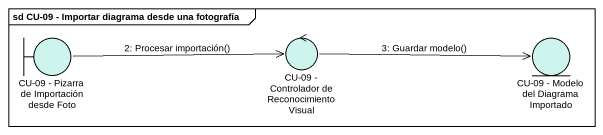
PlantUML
@startuml
mainframe sd CU-09 - Importar diagrama desde una fotografía
boundary "CU-09 - Pizarra de Importación desde Foto" as CU_09_Pizarra_de #CDF5EE
control "CU-09 - Controlador de Reconocimiento Visual" as CU_09_Controlador_de #CDF5EE
entity "CU-09 - Modelo del Diagrama Importado" as CU_09_Modelo_del_Diagrama #CDF5EE
CU_09_Pizarra_de -right-> CU_09_Controlador_de : 2: Procesar importación()
CU_09_Controlador_de -right-> CU_09_Modelo_del_Diagrama : 3: Guardar modelo()
@enduml
